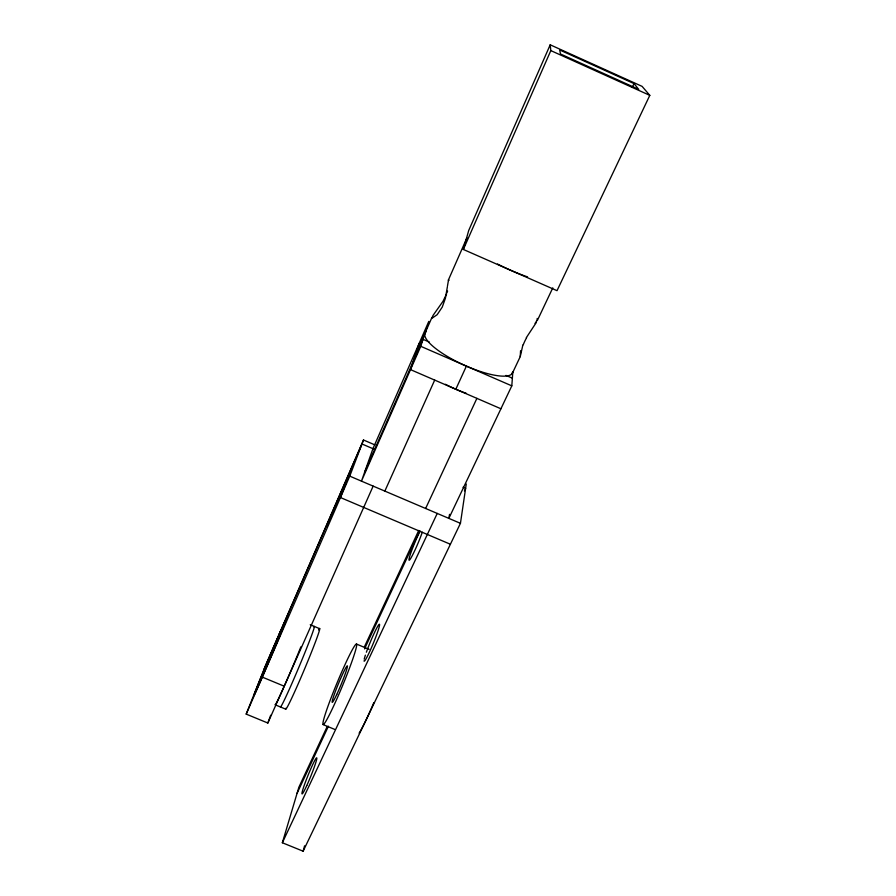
<?xml version="1.0" encoding="UTF-8"?>
<svg xmlns="http://www.w3.org/2000/svg" width="896" height="896" viewBox="0 0 896 896"><rect width="100%" height="100%" fill="white"/><g stroke="black" fill="none" stroke-linecap="round" stroke-linejoin="round"><path stroke-width="1.34" d="M520.565 350.717L520.24 356.653M449.534 514.371L448.851 518.381L511.806 385.851L512.848 371.683A48.07 12.97 24.5 0 1 462.28 364.28A48.07 12.97 24.5 0 1 426.373 331.509M447.507 285.779L448.56 279.709L448.896 280.482M447.418 286.541L445.413 298.267L442.243 307.104L437.147 314.709L432.051 318.214L432.981 315.493L442.971 301.37L446.701 293.675M327.23 726.477L298.894 787.192L282.352 842.755L303.128 851.2L460.443 523.32L466.256 484.019M303.128 851.2L304.584 845.813M463.355 249.458L468.731 230.429L550.2 44.8L642.096 86.374L649.802 95.357L557.021 290.674L463.355 249.458L550.816 50.602L550.2 44.8M447.586 291.032L447.171 292.331M420.762 346.315L428.792 321.418L372.938 448.683L361.458 481.141L420.762 346.315L511.806 385.851M419.16 343.37L410.502 369.622L500.92 408.766M374.998 444.931L363.496 440.003L265.765 664.933L246.198 714.112L267.848 723.027L270.693 715.232M522.883 344.96L520.24 356.642L512.579 372.837M246.198 714.112L349.754 476.146L363.496 440.003M353.181 464.251L340.435 497.538L450.397 544.253M278.958 635.04L281.03 629.798L282.307 630.336M263.592 670.376L361.984 443.99L374.774 449.467M414.982 356.048L431.95 317.408M448.325 280.157L466.144 239.602M364.672 472.058L423.013 339.338L429.397 342.115M267.848 723.027L373.15 486.125M384.843 491.098L434.694 380.094M455.818 389.234L466.39 366.128M425.622 508.48L476.896 398.362M364.426 646.8L418.734 530.443M297.058 793.352L328.44 726.186M364.549 648.872L419.608 531.003M632.262 87.382L634.043 83.597L559.642 49.93L560.526 54.018L638.714 89.365L634.043 83.597M282.352 842.755L437.237 513.43M511.672 374.158L512.848 371.683M537.286 320.611L552.787 287.874M464.408 490.874L465.618 488.342L463.053 487.245M526.344 337.624L536.312 322.47M275.128 704.782L285.813 709.195M323.12 724.606L334.6 729.344M262.293 677.118L284.222 686.202M310.251 624.736L319.637 628.667M356.53 644.078A43.602 3.069 -67.5 0 1 333.368 706.608A43.602 3.069 -67.5 0 1 329.437 702.24A43.602 3.069 -67.5 0 1 356.53 644.078L369.13 649.342M349.754 476.146L460.443 523.32M505.982 375.402L512.366 378.179M550.816 50.602L649.802 95.357M313.824 626.886A43.702 1.579 -67.2 0 1 299.443 665.874A43.702 1.579 -67.2 0 1 280.403 706.731M373.822 702.632A43.534 4.166 -67.8 0 1 359.128 733.141M318.528 629.922A43.691 1.77 -67.2 0 1 304.942 668.114A43.691 1.77 -67.2 0 1 285.813 708.254M300.877 646.811A43.714 1.389 -67.2 0 1 275.352 704.603M366.374 652.232A19.958 1.613 -67.5 0 1 378.538 625.072A19.958 1.613 -67.5 0 1 374.035 641.514A19.958 1.613 -67.5 0 1 364.011 660.834M364.224 659.176A19.958 1.613 -67.5 0 1 365.389 655.133M422.285 532.224A18.973 1.59 -67.1 0 1 412.07 556.002A18.973 1.59 -67.1 0 1 410.122 555.027A18.973 1.59 -67.1 0 1 420.09 531.138M527.565 276.909A49.504 9.744 24.5 0 1 497.47 264.018M466.413 241.685A49.504 9.744 24.5 0 1 467.376 238.213M523.264 344.736A19.051 5.645 -60.4 0 1 526.579 337.725M537.186 318.438A19.611 3.114 -46.2 0 1 535.058 323.456M466.39 393.378A47.723 13.709 24.5 0 1 445.402 384.294M342.07 490.493L327.141 525.538L342.07 490.493M278.611 637.258L263.122 673.725L278.611 637.258M336.739 694.478A19.757 1.389 -67.5 0 0 347.379 665.896A19.757 1.389 -67.5 0 0 335.194 691.936A19.757 1.389 -67.5 0 0 336.739 694.478M262.27 677.152A43.758 0.638 -67 0 0 287.907 615.406A43.758 0.638 -67 0 0 262.237 674.408A43.758 0.638 -67 0 0 262.27 677.152M306.768 785.579A19.398 1.434 -67.9 0 0 316.747 757.837A19.398 1.434 -67.9 0 0 304.73 783.966A19.398 1.434 -67.9 0 0 306.768 785.579"/></g></svg>
